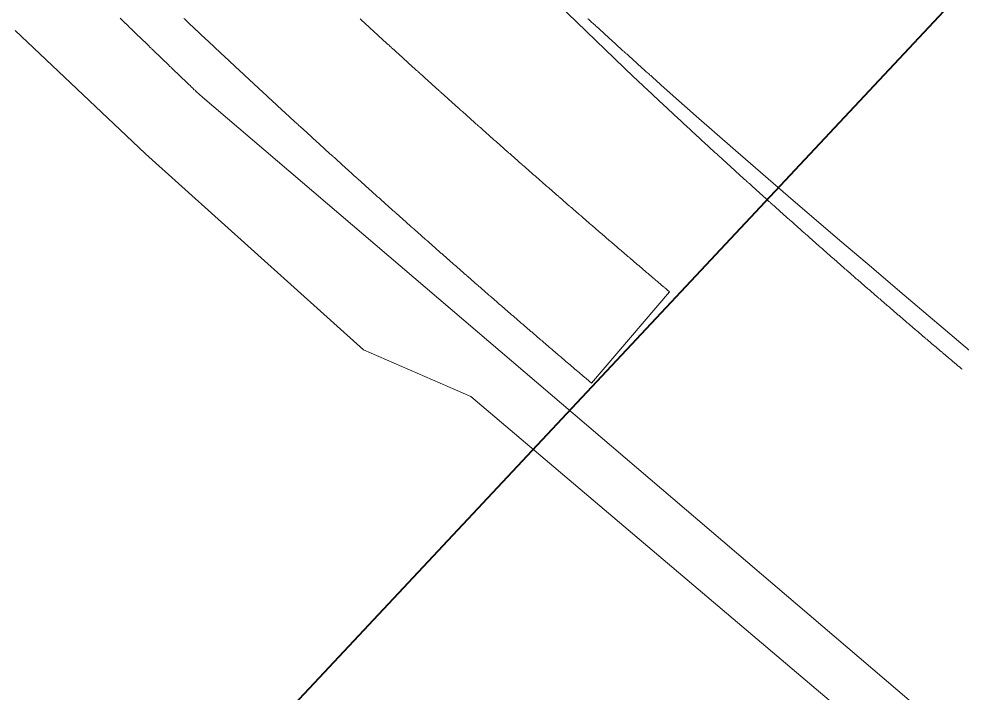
# Model space of a CAD drawing. Extents: x 174934 to 192674, y 648863 to 672607.
# Drawn here: x 180430.8 to 180534.3, y 660706.6 to 660780.6 of the extents above; entities that cross this region are included whole.
import ezdxf

# ---------------------------------------------------------------- set-up
doc = ezdxf.new("R2010")
doc.units = 0
for name, color, linetype, lineweight in [('pbitul', 14, 'Continuous', 0), ('pgesher', 7, 'Continuous', 0), ('pspecial', 7, 'Continuous', 0)]:
    doc.layers.add(name, color=color, linetype=linetype, lineweight=lineweight)

msp = doc.modelspace()

# ---------------------------------------------------------------- linework, layer by layer
at = {"layer": 'pbitul', "flags": 128}
for points in [[(180481.67, 660790.2), (180498.26, 660774.2), (180498.33, 660774.13), (180498.41, 660774.06), (180498.48, 660773.99), (180498.55, 660773.92), (180498.63, 660773.85), (180498.7, 660773.78), (180498.77, 660773.72), (180498.84, 660773.65), (180498.92, 660773.58), (180498.99, 660773.51), (180499.06, 660773.44), (180499.14, 660773.37), (180499.21, 660773.31), (180499.28, 660773.24), (180499.36, 660773.17), (180499.43, 660773.1), (180499.5, 660773.03), (180499.57, 660772.96), (180499.65, 660772.9), (180499.72, 660772.83), (180499.79, 660772.76), (180499.87, 660772.69), (180499.94, 660772.62), (180500.01, 660772.55), (180500.08, 660772.49), (180500.16, 660772.42), (180500.23, 660772.35), (180500.3, 660772.28), (180500.38, 660772.21), (180500.45, 660772.14), (180500.52, 660772.08), (180500.6, 660772.01), (180500.67, 660771.94), (180500.74, 660771.87), (180500.82, 660771.8), (180500.89, 660771.73), (180500.96, 660771.67), (180501.03, 660771.6), (180501.11, 660771.53), (180501.18, 660771.46), (180501.25, 660771.39), (180501.33, 660771.32), (180501.4, 660771.26), (180501.47, 660771.19), (180501.55, 660771.12), (180501.62, 660771.05), (180501.69, 660770.98), (180501.77, 660770.92), (180501.84, 660770.85), (180501.91, 660770.78), (180501.99, 660770.71), (180502.06, 660770.64), (180502.13, 660770.58), (180502.21, 660770.51), (180502.28, 660770.44), (180502.35, 660770.37), (180502.43, 660770.3), (180502.5, 660770.23), (180502.57, 660770.17), (180502.65, 660770.1), (180502.72, 660770.03), (180502.79, 660769.96), (180502.86, 660769.89), (180502.94, 660769.83), (180503.01, 660769.76), (180503.08, 660769.69), (180503.16, 660769.62), (180503.23, 660769.55), (180503.3, 660769.49), (180503.38, 660769.42), (180503.45, 660769.35), (180503.53, 660769.28), (180503.6, 660769.21), (180503.67, 660769.15), (180503.75, 660769.08), (180503.82, 660769.01), (180503.89, 660768.94), (180503.97, 660768.88), (180504.04, 660768.81), (180504.11, 660768.74), (180504.19, 660768.67), (180504.26, 660768.6), (180504.33, 660768.54), (180504.41, 660768.47), (180504.48, 660768.4), (180504.55, 660768.33), (180504.63, 660768.26), (180504.7, 660768.2), (180504.77, 660768.13), (180504.85, 660768.06), (180504.92, 660767.99), (180504.99, 660767.93), (180505.07, 660767.86), (180505.14, 660767.79), (180505.22, 660767.72), (180505.29, 660767.65), (180505.36, 660767.59), (180505.44, 660767.52), (180505.51, 660767.45), (180505.58, 660767.38), (180505.66, 660767.32), (180505.73, 660767.25), (180505.8, 660767.18), (180505.88, 660767.11), (180505.95, 660767.05), (180506.02, 660766.98), (180506.1, 660766.91), (180506.17, 660766.84), (180506.25, 660766.78), (180506.32, 660766.71), (180506.39, 660766.64), (180506.47, 660766.57), (180506.54, 660766.5), (180506.61, 660766.44), (180506.69, 660766.37), (180506.76, 660766.3), (180506.84, 660766.23), (180506.91, 660766.17), (180506.98, 660766.1), (180507.06, 660766.03), (180507.13, 660765.96), (180507.2, 660765.9), (180507.28, 660765.83), (180507.35, 660765.76), (180507.43, 660765.69), (180507.5, 660765.63), (180507.57, 660765.56), (180507.65, 660765.49), (180507.72, 660765.42), (180507.79, 660765.36), (180507.87, 660765.29), (180507.94, 660765.22), (180508.02, 660765.15), (180508.09, 660765.09), (180508.16, 660765.02), (180508.24, 660764.95), (180508.31, 660764.89), (180508.39, 660764.82), (180508.46, 660764.75), (180508.53, 660764.68), (180508.61, 660764.62), (180508.68, 660764.55), (180508.76, 660764.48), (180508.83, 660764.41), (180508.9, 660764.35), (180508.98, 660764.28), (180509.05, 660764.21), (180509.13, 660764.14), (180509.2, 660764.08), (180509.27, 660764.01), (180509.35, 660763.94), (180509.42, 660763.88), (180509.5, 660763.81), (180509.57, 660763.74), (180509.64, 660763.67), (180509.72, 660763.61), (180509.79, 660763.54), (180509.87, 660763.47), (180509.94, 660763.41), (180510.01, 660763.34), (180510.09, 660763.27), (180510.16, 660763.2), (180510.24, 660763.14), (180510.31, 660763.07), (180510.38, 660763), (180510.46, 660762.94), (180510.53, 660762.87), (180510.61, 660762.8), (180510.68, 660762.73), (180510.75, 660762.67), (180510.83, 660762.6), (180510.9, 660762.53), (180510.98, 660762.47), (180511.05, 660762.4), (180511.13, 660762.33), (180511.2, 660762.26), (180511.27, 660762.2), (180511.35, 660762.13), (180511.42, 660762.06), (180511.5, 660762), (180511.57, 660761.93), (180511.65, 660761.86), (180511.72, 660761.8), (180511.79, 660761.73), (180511.87, 660761.66), (180511.94, 660761.59), (180512.02, 660761.53), (180512.09, 660761.46), (180512.16, 660761.39), (180512.24, 660761.33), (180512.31, 660761.26), (180512.39, 660761.19), (180512.46, 660761.13), (180512.54, 660761.06), (180512.61, 660760.99), (180512.69, 660760.93), (180512.76, 660760.86), (180512.83, 660760.79), (180512.91, 660760.72), (180512.98, 660760.66), (180513.06, 660760.59), (180513.13, 660760.52), (180513.21, 660760.46), (180513.28, 660760.39), (180513.35, 660760.32), (180513.43, 660760.26), (180513.5, 660760.19), (180513.58, 660760.12), (180513.65, 660760.06), (180513.73, 660759.99), (180513.8, 660759.92), (180513.88, 660759.86), (180513.95, 660759.79), (180514.03, 660759.72), (180514.1, 660759.66), (180514.17, 660759.59), (180514.25, 660759.52), (180514.32, 660759.46), (180514.4, 660759.39), (180514.47, 660759.32), (180514.55, 660759.26), (180514.62, 660759.19), (180514.7, 660759.12), (180514.77, 660759.06), (180514.84, 660758.99), (180514.92, 660758.92), (180514.99, 660758.86), (180515.07, 660758.79), (180515.14, 660758.72), (180515.22, 660758.66), (180515.29, 660758.59), (180515.37, 660758.52), (180515.44, 660758.46), (180515.52, 660758.39), (180515.59, 660758.32), (180515.67, 660758.26), (180515.74, 660758.19), (180515.82, 660758.12), (180515.89, 660758.06), (180515.96, 660757.99), (180516.04, 660757.93), (180516.11, 660757.86), (180516.19, 660757.79), (180516.26, 660757.73), (180516.34, 660757.66), (180516.41, 660757.59), (180516.49, 660757.53), (180516.56, 660757.46), (180516.64, 660757.39), (180516.71, 660757.33), (180516.79, 660757.26), (180516.86, 660757.19), (180516.94, 660757.13), (180517.01, 660757.06), (180517.09, 660757), (180517.16, 660756.93), (180517.24, 660756.86), (180517.31, 660756.8), (180517.39, 660756.73), (180517.46, 660756.66), (180517.54, 660756.6), (180517.61, 660756.53), (180517.68, 660756.46), (180517.76, 660756.4), (180517.83, 660756.33), (180517.91, 660756.27), (180517.98, 660756.2), (180518.06, 660756.13), (180518.13, 660756.07), (180518.21, 660756), (180518.28, 660755.93), (180518.36, 660755.87), (180518.43, 660755.8), (180518.51, 660755.74), (180518.58, 660755.67), (180518.66, 660755.6), (180518.73, 660755.54), (180518.81, 660755.47), (180518.88, 660755.41), (180518.96, 660755.34), (180519.03, 660755.27), (180519.11, 660755.21), (180519.18, 660755.14), (180519.26, 660755.07), (180519.33, 660755.01), (180519.41, 660754.94), (180519.48, 660754.88), (180519.56, 660754.81), (180519.63, 660754.74), (180519.71, 660754.68), (180519.78, 660754.61), (180519.86, 660754.55), (180519.93, 660754.48), (180520.01, 660754.41), (180520.08, 660754.35), (180520.16, 660754.28), (180520.24, 660754.22), (180520.31, 660754.15), (180520.39, 660754.08), (180520.46, 660754.02), (180520.54, 660753.95), (180520.61, 660753.89), (180520.69, 660753.82), (180520.76, 660753.75), (180520.84, 660753.69), (180520.91, 660753.62), (180520.99, 660753.56), (180521.06, 660753.49), (180521.14, 660753.43), (180521.21, 660753.36), (180521.29, 660753.29), (180521.36, 660753.23), (180521.44, 660753.16), (180521.51, 660753.1), (180521.59, 660753.03), (180521.66, 660752.96), (180521.74, 660752.9), (180521.81, 660752.83), (180521.89, 660752.77), (180521.97, 660752.7), (180522.04, 660752.64), (180522.12, 660752.57), (180522.19, 660752.5), (180522.27, 660752.44), (180522.34, 660752.37), (180522.42, 660752.31), (180522.49, 660752.24), (180522.57, 660752.18), (180522.64, 660752.11), (180522.72, 660752.04), (180522.79, 660751.98), (180522.87, 660751.91), (180522.95, 660751.85), (180523.02, 660751.78), (180523.1, 660751.72), (180523.17, 660751.65), (180523.25, 660751.58), (180523.32, 660751.52), (180523.4, 660751.45), (180523.47, 660751.39), (180523.55, 660751.32), (180523.62, 660751.26), (180523.7, 660751.19), (180523.78, 660751.12), (180523.85, 660751.06), (180523.93, 660750.99), (180524, 660750.93), (180524.08, 660750.86), (180524.15, 660750.8), (180524.23, 660750.73), (180524.3, 660750.67), (180524.38, 660750.6), (180524.45, 660750.54), (180524.53, 660750.47), (180524.61, 660750.4), (180524.68, 660750.34), (180524.76, 660750.27), (180524.83, 660750.21), (180524.91, 660750.14), (180524.98, 660750.08), (180525.06, 660750.01), (180525.14, 660749.95), (180525.21, 660749.88), (180525.29, 660749.82), (180525.36, 660749.75), (180525.44, 660749.68), (180525.51, 660749.62), (180525.59, 660749.55), (180525.67, 660749.49), (180525.74, 660749.42), (180525.82, 660749.36), (180525.89, 660749.29), (180525.97, 660749.23), (180526.04, 660749.16), (180526.12, 660749.1), (180526.2, 660749.03), (180526.27, 660748.97), (180526.35, 660748.9), (180526.42, 660748.84), (180526.5, 660748.77), (180526.57, 660748.7), (180526.65, 660748.64), (180526.73, 660748.57), (180526.8, 660748.51), (180526.88, 660748.44), (180526.95, 660748.38), (180527.03, 660748.31), (180527.1, 660748.25), (180527.18, 660748.18), (180527.26, 660748.12), (180527.33, 660748.05), (180527.41, 660747.99), (180527.48, 660747.92), (180527.56, 660747.86), (180527.64, 660747.79), (180527.71, 660747.73), (180527.79, 660747.66), (180527.86, 660747.6), (180527.94, 660747.53), (180528.02, 660747.47), (180528.09, 660747.4), (180528.17, 660747.34), (180528.24, 660747.27), (180528.32, 660747.21), (180528.39, 660747.14), (180528.47, 660747.08), (180528.55, 660747.01), (180528.62, 660746.95), (180528.7, 660746.88), (180528.77, 660746.82), (180528.85, 660746.75), (180528.93, 660746.69), (180529, 660746.62), (180529.08, 660746.56), (180529.15, 660746.49), (180529.23, 660746.43), (180529.31, 660746.36), (180529.38, 660746.3), (180529.46, 660746.23), (180529.54, 660746.17), (180529.61, 660746.1), (180529.69, 660746.04), (180529.76, 660745.97), (180529.84, 660745.91), (180529.92, 660745.84), (180529.99, 660745.78), (180530.07, 660745.71), (180530.14, 660745.65), (180530.22, 660745.58), (180530.3, 660745.52), (180530.37, 660745.45), (180530.45, 660745.39), (180530.52, 660745.32), (180530.6, 660745.26), (180530.68, 660745.19), (180530.75, 660745.13), (180530.83, 660745.06), (180530.91, 660745), (180530.98, 660744.94), (180531.06, 660744.87), (180531.13, 660744.81), (180531.21, 660744.74), (180531.29, 660744.68), (180531.36, 660744.61), (180531.44, 660744.55), (180531.52, 660744.48), (180531.59, 660744.42), (180531.67, 660744.35), (180531.74, 660744.29), (180531.82, 660744.22), (180531.9, 660744.16), (180531.97, 660744.09), (180532.05, 660744.03), (180532.13, 660743.97), (180532.2, 660743.9), (180532.28, 660743.84), (180532.36, 660743.77), (180532.43, 660743.71), (180532.51, 660743.64), (180532.58, 660743.58), (180532.66, 660743.51), (180532.74, 660743.45), (180532.81, 660743.38), (180532.89, 660743.32), (180532.97, 660743.26), (180533.04, 660743.19), (180533.12, 660743.13), (180533.2, 660743.06), (180533.27, 660743), (180533.35, 660742.93), (180533.43, 660742.87), (180533.5, 660742.8), (180533.58, 660742.74), (180533.65, 660742.68), (180533.73, 660742.61), (180533.81, 660742.55), (180533.88, 660742.48), (180533.96, 660742.42), (180534.04, 660742.35), (180534.11, 660742.29), (180534.19, 660742.22), (180534.27, 660742.16), (180534.34, 660742.1)], [(180441.91, 660780.62), (180441.98, 660780.55), (180442.05, 660780.48), (180442.12, 660780.41), (180442.19, 660780.34), (180442.27, 660780.27), (180442.34, 660780.2), (180442.41, 660780.13), (180442.48, 660780.06), (180442.55, 660779.99), (180442.63, 660779.92), (180442.7, 660779.85), (180442.77, 660779.78), (180442.84, 660779.71), (180442.91, 660779.64), (180442.98, 660779.57), (180443.06, 660779.51), (180443.13, 660779.44), (180443.2, 660779.37), (180443.27, 660779.3), (180443.34, 660779.23), (180443.42, 660779.16), (180443.49, 660779.09), (180443.56, 660779.02), (180443.63, 660778.95), (180443.7, 660778.88), (180443.78, 660778.81), (180443.85, 660778.74), (180443.92, 660778.67), (180443.99, 660778.6), (180444.06, 660778.53), (180444.13, 660778.46), (180444.21, 660778.39), (180444.28, 660778.32), (180444.35, 660778.25), (180444.42, 660778.18), (180444.49, 660778.12), (180444.57, 660778.05), (180444.64, 660777.98), (180444.71, 660777.91), (180444.78, 660777.84), (180444.85, 660777.77), (180444.93, 660777.7), (180445, 660777.63), (180445.07, 660777.56), (180445.14, 660777.49), (180445.21, 660777.42), (180445.29, 660777.35), (180445.36, 660777.28), (180445.43, 660777.21), (180445.5, 660777.14), (180445.57, 660777.07), (180445.65, 660777), (180445.72, 660776.93), (180445.79, 660776.87), (180445.86, 660776.8), (180445.93, 660776.73), (180446.01, 660776.66), (180446.08, 660776.59), (180446.15, 660776.52), (180446.22, 660776.45), (180446.29, 660776.38), (180446.37, 660776.31), (180446.44, 660776.24), (180446.51, 660776.17), (180446.58, 660776.1), (180446.65, 660776.03), (180446.73, 660775.96), (180446.8, 660775.89), (180446.87, 660775.82), (180446.94, 660775.76), (180447.01, 660775.69), (180447.09, 660775.62), (180447.16, 660775.55), (180447.23, 660775.48), (180447.3, 660775.41), (180447.37, 660775.34), (180447.45, 660775.27), (180447.52, 660775.2), (180447.59, 660775.13), (180447.66, 660775.06), (180447.73, 660774.99), (180447.81, 660774.92), (180447.88, 660774.85), (180447.95, 660774.78), (180448.02, 660774.72), (180448.1, 660774.65), (180448.17, 660774.58), (180448.24, 660774.51), (180448.31, 660774.44), (180448.38, 660774.37), (180448.46, 660774.3), (180448.53, 660774.23), (180448.6, 660774.16), (180448.67, 660774.09), (180448.74, 660774.02), (180448.82, 660773.95), (180448.89, 660773.88), (180448.96, 660773.82), (180449.03, 660773.75), (180449.11, 660773.68), (180449.18, 660773.61), (180449.25, 660773.54), (180449.32, 660773.47), (180449.39, 660773.4), (180449.47, 660773.33), (180449.54, 660773.26), (180449.61, 660773.19), (180449.68, 660773.12), (180449.75, 660773.05), (180449.83, 660772.98), (180449.9, 660772.92), (180449.97, 660772.85), (180450.04, 660772.78), (180450.12, 660772.71), (180450.19, 660772.64), (180450.26, 660772.57), (180450.3, 660772.53), (180450.95, 660771.97), (180534, 660701.09)], [(180567.51, 660716.72), (180531.79, 660747), (180531.1, 660747.58), (180527.96, 660750.24), (180523.91, 660753.69), (180520.92, 660756.23), (180515.24, 660761.1), (180509.45, 660766.11), (180505.15, 660769.87), (180501.64, 660772.98), (180501.64, 660772.98), (180501.57, 660773.05), (180501.49, 660773.12), (180501.42, 660773.18), (180501.34, 660773.25), (180501.27, 660773.32), (180501.19, 660773.38), (180501.12, 660773.45), (180501.04, 660773.52), (180500.97, 660773.58), (180500.89, 660773.65), (180500.82, 660773.72), (180500.74, 660773.78), (180500.67, 660773.85), (180500.6, 660773.92), (180500.52, 660773.98), (180500.45, 660774.05), (180500.37, 660774.12), (180500.3, 660774.18), (180500.22, 660774.25), (180500.15, 660774.32), (180500.07, 660774.38), (180500, 660774.45), (180499.93, 660774.52), (180499.85, 660774.58), (180499.78, 660774.65), (180499.7, 660774.72), (180499.63, 660774.79), (180499.55, 660774.85), (180499.48, 660774.92), (180499.4, 660774.99), (180499.33, 660775.05), (180499.26, 660775.12), (180499.18, 660775.19), (180499.11, 660775.25), (180499.03, 660775.32), (180498.96, 660775.39), (180498.88, 660775.45), (180498.81, 660775.52), (180498.74, 660775.59), (180498.66, 660775.65), (180498.59, 660775.72), (180498.51, 660775.79), (180498.44, 660775.86), (180498.36, 660775.92), (180498.29, 660775.99), (180498.22, 660776.06), (180498.14, 660776.12), (180498.07, 660776.19), (180497.99, 660776.26), (180497.92, 660776.32), (180497.84, 660776.39), (180497.77, 660776.46), (180497.7, 660776.53), (180497.62, 660776.59), (180497.55, 660776.66), (180497.47, 660776.73), (180497.4, 660776.79), (180497.32, 660776.86), (180497.25, 660776.93), (180497.18, 660776.99), (180497.1, 660777.06), (180497.03, 660777.13), (180496.95, 660777.2), (180496.88, 660777.26), (180496.81, 660777.33), (180496.73, 660777.4), (180496.66, 660777.46), (180496.58, 660777.53), (180496.51, 660777.6), (180496.44, 660777.67), (180496.36, 660777.73), (180496.29, 660777.8), (180496.21, 660777.87), (180496.14, 660777.94), (180496.07, 660778), (180495.99, 660778.07), (180495.92, 660778.14), (180495.84, 660778.2), (180495.77, 660778.27), (180495.7, 660778.34), (180495.62, 660778.41), (180495.55, 660778.47), (180495.47, 660778.54), (180495.4, 660778.61), (180495.33, 660778.68), (180495.25, 660778.74), (180495.18, 660778.81), (180495.1, 660778.88), (180495.03, 660778.94), (180494.96, 660779.01), (180494.88, 660779.08), (180494.81, 660779.15), (180494.73, 660779.21), (180494.66, 660779.28), (180494.59, 660779.35), (180494.51, 660779.42), (180494.44, 660779.48), (180494.37, 660779.55), (180494.29, 660779.62), (180494.22, 660779.69), (180494.14, 660779.75), (180494.07, 660779.82), (180494, 660779.89), (180493.92, 660779.96), (180493.85, 660780.02), (180493.78, 660780.09), (180493.7, 660780.16), (180493.63, 660780.23), (180493.55, 660780.29), (180493.48, 660780.36), (180493.41, 660780.43), (180493.33, 660780.5), (180493.26, 660780.56)], [(180548.05, 660681.78), (180480.41, 660739.12), (180468.62, 660744.24), (180444.67, 660765.74), (180443.25, 660767.1), (180430.38, 660779.28)]]:
    msp.add_lwpolyline(points, dxfattribs=at)
at = {"layer": 'pgesher', "flags": 128}
msp.add_lwpolyline([(180448.91, 660780.6), (180448.98, 660780.54), (180449.05, 660780.47), (180449.12, 660780.4), (180449.2, 660780.33), (180449.27, 660780.26), (180449.34, 660780.19), (180449.41, 660780.12), (180449.49, 660780.05), (180449.56, 660779.98), (180449.63, 660779.91), (180449.7, 660779.84), (180449.78, 660779.78), (180449.85, 660779.71), (180449.92, 660779.64), (180449.99, 660779.57), (180450.07, 660779.5), (180450.14, 660779.43), (180450.21, 660779.36), (180450.28, 660779.29), (180450.35, 660779.22), (180450.36, 660779.22), (180450.43, 660779.15), (180450.5, 660779.08), (180450.58, 660779.02), (180450.65, 660778.95), (180450.72, 660778.88), (180450.79, 660778.81), (180450.87, 660778.74), (180450.94, 660778.67), (180451.01, 660778.61), (180451.09, 660778.54), (180451.16, 660778.47), (180451.23, 660778.4), (180451.3, 660778.33), (180451.38, 660778.26), (180451.45, 660778.2), (180451.52, 660778.13), (180451.6, 660778.06), (180451.67, 660777.99), (180451.74, 660777.92), (180451.82, 660777.85), (180451.89, 660777.78), (180451.96, 660777.72), (180452.03, 660777.65), (180452.11, 660777.58), (180452.18, 660777.51), (180452.25, 660777.44), (180452.33, 660777.37), (180452.4, 660777.31), (180452.47, 660777.24), (180452.55, 660777.17), (180452.62, 660777.1), (180452.69, 660777.03), (180452.76, 660776.96), (180452.84, 660776.9), (180452.91, 660776.83), (180452.98, 660776.76), (180453.06, 660776.69), (180453.13, 660776.62), (180453.2, 660776.56), (180453.28, 660776.49), (180453.35, 660776.42), (180453.42, 660776.35), (180453.5, 660776.28), (180453.57, 660776.21), (180453.64, 660776.15), (180453.71, 660776.08), (180453.79, 660776.01), (180453.86, 660775.94), (180453.93, 660775.87), (180454.01, 660775.8), (180454.08, 660775.74), (180454.15, 660775.67), (180454.23, 660775.6), (180454.3, 660775.53), (180454.37, 660775.46), (180454.45, 660775.4), (180454.52, 660775.33), (180454.59, 660775.26), (180454.67, 660775.19), (180454.74, 660775.12), (180454.81, 660775.06), (180454.89, 660774.99), (180454.96, 660774.92), (180455.03, 660774.85), (180455.11, 660774.78), (180455.18, 660774.71), (180455.25, 660774.65), (180455.32, 660774.58), (180455.4, 660774.51), (180455.47, 660774.44), (180455.54, 660774.37), (180455.62, 660774.31), (180455.69, 660774.24), (180455.76, 660774.17), (180455.84, 660774.1), (180455.91, 660774.03), (180455.98, 660773.97), (180456.06, 660773.9), (180456.13, 660773.83), (180456.2, 660773.76), (180456.28, 660773.69), (180456.35, 660773.63), (180456.42, 660773.56), (180456.5, 660773.49), (180456.57, 660773.42), (180456.64, 660773.35), (180456.72, 660773.29), (180456.79, 660773.22), (180456.86, 660773.15), (180456.94, 660773.08), (180457.01, 660773.01), (180457.08, 660772.95), (180457.16, 660772.88), (180457.23, 660772.81), (180457.31, 660772.74), (180457.38, 660772.68), (180457.45, 660772.61), (180457.53, 660772.54), (180457.6, 660772.47), (180457.67, 660772.4), (180457.75, 660772.34), (180457.82, 660772.27), (180457.89, 660772.2), (180457.97, 660772.13), (180458.04, 660772.06), (180458.11, 660772), (180458.19, 660771.93), (180458.26, 660771.86), (180458.33, 660771.79), (180458.41, 660771.73), (180458.48, 660771.66), (180458.55, 660771.59), (180458.63, 660771.52), (180458.7, 660771.45), (180458.77, 660771.39), (180458.85, 660771.32), (180458.92, 660771.25), (180459, 660771.18), (180459.07, 660771.12), (180459.14, 660771.05), (180459.22, 660770.98), (180459.29, 660770.91), (180459.36, 660770.84), (180459.44, 660770.78), (180459.51, 660770.71), (180459.58, 660770.64), (180459.66, 660770.57), (180459.73, 660770.51), (180459.81, 660770.44), (180459.88, 660770.37), (180459.95, 660770.3), (180460.03, 660770.24), (180460.1, 660770.17), (180460.17, 660770.1), (180460.25, 660770.03), (180460.32, 660769.97), (180460.39, 660769.9), (180460.47, 660769.83), (180460.54, 660769.76), (180460.62, 660769.7), (180460.69, 660769.63), (180460.76, 660769.56), (180460.84, 660769.49), (180460.91, 660769.42), (180460.98, 660769.36), (180461.06, 660769.29), (180461.13, 660769.22), (180461.21, 660769.15), (180461.28, 660769.09), (180461.35, 660769.02), (180461.43, 660768.95), (180461.5, 660768.88), (180461.57, 660768.82), (180461.65, 660768.75), (180461.72, 660768.68), (180461.8, 660768.61), (180461.87, 660768.55), (180461.94, 660768.48), (180462.02, 660768.41), (180462.09, 660768.34), (180462.16, 660768.28), (180462.24, 660768.21), (180462.31, 660768.14), (180462.39, 660768.07), (180462.46, 660768.01), (180462.53, 660767.94), (180462.61, 660767.87), (180462.68, 660767.81), (180462.76, 660767.74), (180462.83, 660767.67), (180462.9, 660767.6), (180462.98, 660767.54), (180463.05, 660767.47), (180463.12, 660767.4), (180463.2, 660767.33), (180463.27, 660767.27), (180463.35, 660767.2), (180463.42, 660767.13), (180463.49, 660767.06), (180463.57, 660767), (180463.64, 660766.93), (180463.72, 660766.86), (180463.79, 660766.79), (180463.86, 660766.73), (180463.94, 660766.66), (180464.01, 660766.59), (180464.09, 660766.53), (180464.16, 660766.46), (180464.23, 660766.39), (180464.31, 660766.32), (180464.38, 660766.26), (180464.46, 660766.19), (180464.53, 660766.12), (180464.6, 660766.05), (180464.68, 660765.99), (180464.75, 660765.92), (180464.83, 660765.85), (180464.9, 660765.79), (180464.97, 660765.72), (180465.05, 660765.65), (180465.12, 660765.58), (180465.2, 660765.52), (180465.27, 660765.45), (180465.34, 660765.38), (180465.42, 660765.32), (180465.49, 660765.25), (180465.57, 660765.18), (180465.64, 660765.11), (180465.72, 660765.05), (180465.79, 660764.98), (180465.86, 660764.91), (180465.94, 660764.85), (180466.01, 660764.78), (180466.09, 660764.71), (180466.16, 660764.64), (180466.23, 660764.58), (180466.31, 660764.51), (180466.38, 660764.44), (180466.46, 660764.38), (180466.53, 660764.31), (180466.61, 660764.24), (180466.68, 660764.17), (180466.75, 660764.11), (180466.83, 660764.04), (180466.9, 660763.97), (180466.98, 660763.91), (180467.05, 660763.84), (180467.12, 660763.77), (180467.2, 660763.71), (180467.27, 660763.64), (180467.35, 660763.57), (180467.42, 660763.5), (180467.5, 660763.44), (180467.57, 660763.37), (180467.64, 660763.3), (180467.72, 660763.24), (180467.79, 660763.17), (180467.87, 660763.1), (180467.94, 660763.04), (180468.02, 660762.97), (180468.09, 660762.9), (180468.16, 660762.84), (180468.24, 660762.77), (180468.31, 660762.7), (180468.39, 660762.63), (180468.46, 660762.57), (180468.54, 660762.5), (180468.61, 660762.43), (180468.68, 660762.37), (180468.76, 660762.3), (180468.83, 660762.23), (180468.91, 660762.17), (180468.98, 660762.1), (180469.06, 660762.03), (180469.13, 660761.97), (180469.21, 660761.9), (180469.28, 660761.83), (180469.35, 660761.77), (180469.43, 660761.7), (180469.5, 660761.63), (180469.58, 660761.57), (180469.65, 660761.5), (180469.73, 660761.43), (180469.8, 660761.36), (180469.88, 660761.3), (180469.95, 660761.23), (180470.02, 660761.16), (180470.1, 660761.1), (180470.17, 660761.03), (180470.25, 660760.96), (180470.32, 660760.9), (180470.4, 660760.83), (180470.47, 660760.76), (180470.55, 660760.7), (180470.62, 660760.63), (180470.69, 660760.56), (180470.77, 660760.5), (180470.84, 660760.43), (180470.92, 660760.36), (180470.99, 660760.3), (180471.07, 660760.23), (180471.14, 660760.16), (180471.22, 660760.1), (180471.29, 660760.03), (180471.37, 660759.96), (180471.44, 660759.9), (180471.51, 660759.83), (180471.59, 660759.76), (180471.66, 660759.7), (180471.74, 660759.63), (180471.81, 660759.56), (180471.89, 660759.5), (180471.96, 660759.43), (180472.04, 660759.36), (180472.11, 660759.3), (180472.19, 660759.23), (180472.26, 660759.17), (180472.34, 660759.1), (180472.41, 660759.03), (180472.48, 660758.97), (180472.56, 660758.9), (180472.63, 660758.83), (180472.71, 660758.77), (180472.78, 660758.7), (180472.86, 660758.63), (180472.93, 660758.57), (180473.01, 660758.5), (180473.08, 660758.43), (180473.16, 660758.37), (180473.23, 660758.3), (180473.31, 660758.23), (180473.38, 660758.17), (180473.46, 660758.1), (180473.53, 660758.03), (180473.61, 660757.97), (180473.68, 660757.9), (180473.75, 660757.84), (180473.83, 660757.77), (180473.9, 660757.7), (180473.98, 660757.64), (180474.05, 660757.57), (180474.13, 660757.5), (180474.2, 660757.44), (180474.28, 660757.37), (180474.35, 660757.3), (180474.43, 660757.24), (180474.5, 660757.17), (180474.58, 660757.11), (180474.65, 660757.04), (180474.73, 660756.97), (180474.8, 660756.91), (180474.88, 660756.84), (180474.95, 660756.77), (180475.03, 660756.71), (180475.1, 660756.64), (180475.18, 660756.57), (180475.25, 660756.51), (180475.33, 660756.44), (180475.4, 660756.38), (180475.48, 660756.31), (180475.55, 660756.24), (180475.63, 660756.18), (180475.7, 660756.11), (180475.78, 660756.04), (180475.85, 660755.98), (180475.93, 660755.91), (180476, 660755.85), (180476.08, 660755.78), (180476.15, 660755.71), (180476.23, 660755.65), (180476.3, 660755.58), (180476.37, 660755.52), (180476.45, 660755.45), (180476.52, 660755.38), (180476.6, 660755.32), (180476.67, 660755.25), (180476.75, 660755.18), (180476.82, 660755.12), (180476.9, 660755.05), (180476.97, 660754.99), (180477.05, 660754.92), (180477.12, 660754.85), (180477.2, 660754.79), (180477.28, 660754.72), (180477.35, 660754.66), (180477.43, 660754.59), (180477.5, 660754.52), (180477.58, 660754.46), (180477.65, 660754.39), (180477.73, 660754.32), (180477.8, 660754.26), (180477.88, 660754.19), (180477.95, 660754.13), (180478.03, 660754.06), (180478.1, 660753.99), (180478.18, 660753.93), (180478.25, 660753.86), (180478.33, 660753.8), (180478.4, 660753.73), (180478.48, 660753.66), (180478.55, 660753.6), (180478.63, 660753.53), (180478.7, 660753.47), (180478.78, 660753.4), (180478.85, 660753.33), (180478.93, 660753.27), (180479, 660753.2), (180479.08, 660753.14), (180479.15, 660753.07), (180479.23, 660753.01), (180479.3, 660752.94), (180479.38, 660752.87), (180479.45, 660752.81), (180479.53, 660752.74), (180479.6, 660752.68), (180479.68, 660752.61), (180479.75, 660752.54), (180479.83, 660752.48), (180479.91, 660752.41), (180479.98, 660752.35), (180480.06, 660752.28), (180480.13, 660752.21), (180480.21, 660752.15), (180480.28, 660752.08), (180480.36, 660752.02), (180480.43, 660751.95), (180480.51, 660751.89), (180480.58, 660751.82), (180480.66, 660751.75), (180480.73, 660751.69), (180480.81, 660751.62), (180480.88, 660751.56), (180480.96, 660751.49), (180481.03, 660751.42), (180481.11, 660751.36), (180481.19, 660751.29), (180481.26, 660751.23), (180481.34, 660751.16), (180481.41, 660751.1), (180481.49, 660751.03), (180481.56, 660750.96), (180481.64, 660750.9), (180481.71, 660750.83), (180481.79, 660750.77), (180481.86, 660750.7), (180481.94, 660750.64), (180482.01, 660750.57), (180482.09, 660750.5), (180482.17, 660750.44), (180482.24, 660750.37), (180482.32, 660750.31), (180482.39, 660750.24), (180482.47, 660750.18), (180482.54, 660750.11), (180482.62, 660750.05), (180482.69, 660749.98), (180482.77, 660749.91), (180482.84, 660749.85), (180482.92, 660749.78), (180483, 660749.72), (180483.07, 660749.65), (180483.15, 660749.59), (180483.22, 660749.52), (180483.3, 660749.46), (180483.37, 660749.39), (180483.45, 660749.32), (180483.52, 660749.26), (180483.6, 660749.19), (180483.67, 660749.13), (180483.75, 660749.06), (180483.83, 660749), (180483.9, 660748.93), (180483.98, 660748.87), (180484.05, 660748.8), (180484.13, 660748.73), (180484.2, 660748.67), (180484.28, 660748.6), (180484.35, 660748.54), (180484.43, 660748.47), (180484.51, 660748.41), (180484.58, 660748.34), (180484.66, 660748.28), (180484.73, 660748.21), (180484.81, 660748.15), (180484.88, 660748.08), (180484.96, 660748.01), (180485.04, 660747.95), (180485.11, 660747.88), (180485.19, 660747.82), (180485.26, 660747.75), (180485.34, 660747.69), (180485.41, 660747.62), (180485.49, 660747.56), (180485.57, 660747.49), (180485.64, 660747.43), (180485.72, 660747.36), (180485.79, 660747.3), (180485.87, 660747.23), (180485.94, 660747.16), (180486.02, 660747.1), (180486.1, 660747.03), (180486.17, 660746.97), (180486.25, 660746.9), (180486.32, 660746.84), (180486.4, 660746.77), (180486.47, 660746.71), (180486.55, 660746.64), (180486.63, 660746.58), (180486.7, 660746.51), (180486.78, 660746.45), (180486.85, 660746.38), (180486.93, 660746.32), (180487, 660746.25), (180487.08, 660746.19), (180487.16, 660746.12), (180487.23, 660746.06), (180487.31, 660745.99), (180487.38, 660745.92), (180487.46, 660745.86), (180487.53, 660745.79), (180487.61, 660745.73), (180487.69, 660745.66), (180487.76, 660745.6), (180487.84, 660745.53), (180487.91, 660745.47), (180487.99, 660745.4), (180488.07, 660745.34), (180488.14, 660745.27), (180488.22, 660745.21), (180488.29, 660745.14), (180488.37, 660745.08), (180488.45, 660745.01), (180488.52, 660744.95), (180488.6, 660744.88), (180488.67, 660744.82), (180488.75, 660744.75), (180488.83, 660744.69), (180488.9, 660744.62), (180488.98, 660744.56), (180489.05, 660744.49), (180489.13, 660744.43), (180489.2, 660744.36), (180489.28, 660744.3), (180489.36, 660744.23), (180489.43, 660744.17), (180489.51, 660744.1), (180489.58, 660744.04), (180489.66, 660743.97), (180489.74, 660743.91), (180489.81, 660743.84), (180489.89, 660743.78), (180489.96, 660743.71), (180490.04, 660743.65), (180490.12, 660743.58), (180490.19, 660743.52), (180490.27, 660743.45), (180490.34, 660743.39), (180490.42, 660743.32), (180490.5, 660743.26), (180490.57, 660743.19), (180490.65, 660743.13), (180490.73, 660743.06), (180490.8, 660743), (180490.88, 660742.93), (180490.95, 660742.87), (180491.03, 660742.8), (180491.11, 660742.74), (180491.18, 660742.67), (180491.26, 660742.61), (180491.33, 660742.54), (180491.41, 660742.48), (180491.49, 660742.41), (180491.56, 660742.35), (180491.64, 660742.28), (180491.71, 660742.22), (180491.79, 660742.15), (180491.87, 660742.09), (180491.94, 660742.03), (180492.02, 660741.96), (180492.1, 660741.9), (180492.17, 660741.83), (180492.25, 660741.77), (180492.32, 660741.7), (180492.4, 660741.64), (180492.48, 660741.57), (180492.55, 660741.51), (180492.63, 660741.44), (180492.71, 660741.38), (180492.78, 660741.31), (180492.86, 660741.25), (180492.93, 660741.18), (180493.01, 660741.12), (180493.09, 660741.05), (180493.16, 660740.99), (180493.24, 660740.93), (180493.32, 660740.86), (180493.39, 660740.8), (180493.47, 660740.73), (180493.54, 660740.67), (180493.62, 660740.6), (180493.65, 660740.57), (180502.22, 660750.59), (180502.14, 660750.66), (180502.07, 660750.72), (180501.99, 660750.79), (180501.91, 660750.85), (180501.84, 660750.92), (180501.76, 660750.98), (180501.68, 660751.05), (180501.61, 660751.11), (180501.53, 660751.17), (180501.46, 660751.24), (180501.38, 660751.3), (180501.3, 660751.37), (180501.23, 660751.43), (180501.15, 660751.5), (180501.07, 660751.56), (180501, 660751.63), (180500.92, 660751.69), (180500.85, 660751.76), (180500.77, 660751.82), (180500.69, 660751.89), (180500.62, 660751.95), (180500.54, 660752.02), (180500.46, 660752.08), (180500.39, 660752.15), (180500.31, 660752.21), (180500.24, 660752.27), (180500.16, 660752.34), (180500.08, 660752.4), (180500.01, 660752.47), (180499.93, 660752.53), (180499.86, 660752.6), (180499.78, 660752.66), (180499.7, 660752.73), (180499.63, 660752.79), (180499.55, 660752.86), (180499.47, 660752.92), (180499.4, 660752.99), (180499.32, 660753.05), (180499.25, 660753.12), (180499.17, 660753.18), (180499.09, 660753.25), (180499.02, 660753.31), (180498.94, 660753.38), (180498.87, 660753.44), (180498.79, 660753.51), (180498.71, 660753.57), (180498.64, 660753.64), (180498.56, 660753.7), (180498.49, 660753.77), (180498.41, 660753.83), (180498.33, 660753.9), (180498.26, 660753.96), (180498.18, 660754.03), (180498.11, 660754.09), (180498.03, 660754.16), (180497.95, 660754.22), (180497.88, 660754.29), (180497.8, 660754.35), (180497.73, 660754.42), (180497.65, 660754.48), (180497.57, 660754.55), (180497.5, 660754.61), (180497.42, 660754.68), (180497.35, 660754.74), (180497.27, 660754.81), (180497.19, 660754.87), (180497.12, 660754.94), (180497.04, 660755), (180496.97, 660755.07), (180496.89, 660755.13), (180496.81, 660755.2), (180496.74, 660755.26), (180496.66, 660755.33), (180496.59, 660755.39), (180496.51, 660755.46), (180496.43, 660755.52), (180496.36, 660755.59), (180496.28, 660755.65), (180496.21, 660755.72), (180496.13, 660755.78), (180496.06, 660755.85), (180495.98, 660755.91), (180495.9, 660755.98), (180495.83, 660756.04), (180495.75, 660756.11), (180495.68, 660756.17), (180495.6, 660756.24), (180495.52, 660756.3), (180495.45, 660756.37), (180495.37, 660756.43), (180495.3, 660756.5), (180495.22, 660756.57), (180495.15, 660756.63), (180495.07, 660756.7), (180494.99, 660756.76), (180494.92, 660756.83), (180494.84, 660756.89), (180494.77, 660756.96), (180494.69, 660757.02), (180494.61, 660757.09), (180494.54, 660757.15), (180494.46, 660757.22), (180494.39, 660757.28), (180494.31, 660757.35), (180494.24, 660757.41), (180494.16, 660757.48), (180494.08, 660757.54), (180494.01, 660757.61), (180493.93, 660757.68), (180493.86, 660757.74), (180493.78, 660757.81), (180493.71, 660757.87), (180493.63, 660757.94), (180493.56, 660758), (180493.48, 660758.07), (180493.4, 660758.13), (180493.33, 660758.2), (180493.25, 660758.26), (180493.18, 660758.33), (180493.1, 660758.39), (180493.03, 660758.46), (180492.95, 660758.53), (180492.87, 660758.59), (180492.8, 660758.66), (180492.72, 660758.72), (180492.65, 660758.79), (180492.57, 660758.85), (180492.5, 660758.92), (180492.42, 660758.98), (180492.35, 660759.05), (180492.27, 660759.11), (180492.19, 660759.18), (180492.12, 660759.25), (180492.04, 660759.31), (180491.97, 660759.38), (180491.89, 660759.44), (180491.82, 660759.51), (180491.74, 660759.57), (180491.67, 660759.64), (180491.59, 660759.7), (180491.51, 660759.77), (180491.44, 660759.84), (180491.36, 660759.9), (180491.29, 660759.97), (180491.21, 660760.03), (180491.14, 660760.1), (180491.06, 660760.16), (180490.99, 660760.23), (180490.91, 660760.29), (180490.83, 660760.36), (180490.76, 660760.43), (180490.68, 660760.49), (180490.61, 660760.56), (180490.53, 660760.62), (180490.46, 660760.69), (180490.38, 660760.75), (180490.31, 660760.82), (180490.23, 660760.89), (180490.16, 660760.95), (180490.08, 660761.02), (180490.01, 660761.08), (180489.93, 660761.15), (180489.85, 660761.21), (180489.78, 660761.28), (180489.7, 660761.35), (180489.63, 660761.41), (180489.55, 660761.48), (180489.48, 660761.54), (180489.4, 660761.61), (180489.33, 660761.67), (180489.25, 660761.74), (180489.18, 660761.81), (180489.1, 660761.87), (180489.03, 660761.94), (180488.95, 660762), (180488.87, 660762.07), (180488.8, 660762.13), (180488.72, 660762.2), (180488.65, 660762.27), (180488.57, 660762.33), (180488.5, 660762.4), (180488.42, 660762.46), (180488.35, 660762.53), (180488.27, 660762.6), (180488.2, 660762.66), (180488.12, 660762.73), (180488.05, 660762.79), (180487.97, 660762.86), (180487.9, 660762.92), (180487.82, 660762.99), (180487.75, 660763.06), (180487.67, 660763.12), (180487.6, 660763.19), (180487.52, 660763.25), (180487.45, 660763.32), (180487.37, 660763.39), (180487.29, 660763.45), (180487.22, 660763.52), (180487.14, 660763.58), (180487.07, 660763.65), (180486.99, 660763.72), (180486.92, 660763.78), (180486.84, 660763.85), (180486.77, 660763.91), (180486.69, 660763.98), (180486.62, 660764.05), (180486.54, 660764.11), (180486.47, 660764.18), (180486.39, 660764.24), (180486.32, 660764.31), (180486.24, 660764.38), (180486.17, 660764.44), (180486.09, 660764.51), (180486.02, 660764.57), (180485.94, 660764.64), (180485.87, 660764.71), (180485.79, 660764.77), (180485.72, 660764.84), (180485.64, 660764.9), (180485.57, 660764.97), (180485.49, 660765.04), (180485.42, 660765.1), (180485.34, 660765.17), (180485.27, 660765.23), (180485.19, 660765.3), (180485.12, 660765.37), (180485.04, 660765.43), (180484.97, 660765.5), (180484.89, 660765.57), (180484.82, 660765.63), (180484.74, 660765.7), (180484.67, 660765.76), (180484.59, 660765.83), (180484.52, 660765.9), (180484.44, 660765.96), (180484.37, 660766.03), (180484.29, 660766.09), (180484.22, 660766.16), (180484.14, 660766.23), (180484.07, 660766.29), (180483.99, 660766.36), (180483.92, 660766.43), (180483.84, 660766.49), (180483.77, 660766.56), (180483.69, 660766.62), (180483.62, 660766.69), (180483.54, 660766.76), (180483.47, 660766.82), (180483.39, 660766.89), (180483.32, 660766.96), (180483.24, 660767.02), (180483.17, 660767.09), (180483.09, 660767.15), (180483.02, 660767.22), (180482.94, 660767.29), (180482.87, 660767.35), (180482.79, 660767.42), (180482.72, 660767.49), (180482.64, 660767.55), (180482.57, 660767.62), (180482.5, 660767.69), (180482.42, 660767.75), (180482.35, 660767.82), (180482.27, 660767.88), (180482.2, 660767.95), (180482.12, 660768.02), (180482.05, 660768.08), (180481.97, 660768.15), (180481.9, 660768.22), (180481.82, 660768.28), (180481.75, 660768.35), (180481.67, 660768.42), (180481.6, 660768.48), (180481.52, 660768.55), (180481.45, 660768.62), (180481.37, 660768.68), (180481.3, 660768.75), (180481.22, 660768.81), (180481.15, 660768.88), (180481.08, 660768.95), (180481, 660769.01), (180480.93, 660769.08), (180480.85, 660769.15), (180480.78, 660769.21), (180480.7, 660769.28), (180480.63, 660769.35), (180480.55, 660769.41), (180480.48, 660769.48), (180480.4, 660769.55), (180480.33, 660769.61), (180480.25, 660769.68), (180480.18, 660769.75), (180480.1, 660769.81), (180480.03, 660769.88), (180479.96, 660769.95), (180479.88, 660770.01), (180479.81, 660770.08), (180479.73, 660770.15), (180479.66, 660770.21), (180479.58, 660770.28), (180479.51, 660770.35), (180479.43, 660770.41), (180479.36, 660770.48), (180479.28, 660770.55), (180479.21, 660770.61), (180479.14, 660770.68), (180479.06, 660770.75), (180478.99, 660770.81), (180478.91, 660770.88), (180478.84, 660770.95), (180478.76, 660771.01), (180478.69, 660771.08), (180478.61, 660771.15), (180478.54, 660771.21), (180478.46, 660771.28), (180478.39, 660771.35), (180478.32, 660771.41), (180478.24, 660771.48), (180478.17, 660771.55), (180478.09, 660771.61), (180478.02, 660771.68), (180477.94, 660771.75), (180477.87, 660771.81), (180477.79, 660771.88), (180477.72, 660771.95), (180477.65, 660772.01), (180477.57, 660772.08), (180477.5, 660772.15), (180477.42, 660772.21), (180477.35, 660772.28), (180477.27, 660772.35), (180477.2, 660772.41), (180477.13, 660772.48), (180477.05, 660772.55), (180476.98, 660772.62), (180476.9, 660772.68), (180476.83, 660772.75), (180476.75, 660772.82), (180476.68, 660772.88), (180476.6, 660772.95), (180476.53, 660773.02), (180476.46, 660773.08), (180476.38, 660773.15), (180476.31, 660773.22), (180476.23, 660773.28), (180476.16, 660773.35), (180476.08, 660773.42), (180476.01, 660773.48), (180475.94, 660773.55), (180475.86, 660773.62), (180475.79, 660773.69), (180475.71, 660773.75), (180475.64, 660773.82), (180475.56, 660773.89), (180475.49, 660773.95), (180475.42, 660774.02), (180475.34, 660774.09), (180475.27, 660774.15), (180475.19, 660774.22), (180475.12, 660774.29), (180475.05, 660774.36), (180474.97, 660774.42), (180474.9, 660774.49), (180474.82, 660774.56), (180474.75, 660774.62), (180474.67, 660774.69), (180474.6, 660774.76), (180474.53, 660774.83), (180474.45, 660774.89), (180474.38, 660774.96), (180474.3, 660775.03), (180474.23, 660775.09), (180474.16, 660775.16), (180474.08, 660775.23), (180474.01, 660775.29), (180473.93, 660775.36), (180473.86, 660775.43), (180473.78, 660775.5), (180473.71, 660775.56), (180473.64, 660775.63), (180473.56, 660775.7), (180473.49, 660775.76), (180473.41, 660775.83), (180473.34, 660775.9), (180473.27, 660775.97), (180473.19, 660776.03), (180473.12, 660776.1), (180473.04, 660776.17), (180472.97, 660776.24), (180472.9, 660776.3), (180472.82, 660776.37), (180472.75, 660776.44), (180472.67, 660776.5), (180472.6, 660776.57), (180472.53, 660776.64), (180472.45, 660776.71), (180472.38, 660776.77), (180472.3, 660776.84), (180472.23, 660776.91), (180472.16, 660776.98), (180472.08, 660777.04), (180472.01, 660777.11), (180471.93, 660777.18), (180471.86, 660777.24), (180471.79, 660777.31), (180471.71, 660777.38), (180471.64, 660777.45), (180471.56, 660777.51), (180471.49, 660777.58), (180471.42, 660777.65), (180471.34, 660777.72), (180471.27, 660777.78), (180471.19, 660777.85), (180471.12, 660777.92), (180471.05, 660777.99), (180470.97, 660778.05), (180470.9, 660778.12), (180470.83, 660778.19), (180470.75, 660778.25), (180470.68, 660778.32), (180470.6, 660778.39), (180470.53, 660778.46), (180470.46, 660778.52), (180470.38, 660778.59), (180470.31, 660778.66), (180470.23, 660778.73), (180470.16, 660778.79), (180470.09, 660778.86), (180470.01, 660778.93), (180469.94, 660779), (180469.87, 660779.06), (180469.79, 660779.13), (180469.72, 660779.2), (180469.64, 660779.27), (180469.57, 660779.33), (180469.5, 660779.4), (180469.42, 660779.47), (180469.35, 660779.54), (180469.28, 660779.6), (180469.2, 660779.67), (180469.13, 660779.74), (180469.05, 660779.81), (180468.98, 660779.87), (180468.91, 660779.94), (180468.83, 660780.01), (180468.76, 660780.08), (180468.69, 660780.15), (180468.61, 660780.21), (180468.54, 660780.28), (180468.46, 660780.35), (180468.39, 660780.42), (180468.32, 660780.48), (180468.24, 660780.55)], dxfattribs=at)
at = {"layer": 'pspecial', "lineweight": 40, "flags": 128}
msp.add_lwpolyline([(180418, 660659.48), (180575.33, 660827.32), (180644.76, 660804.2), (180670.93, 660779.28), (180829.13, 660628.64), (181101.26, 660396.65), (180945.44, 660212.3), (180623.09, 660486.95), (180560.1, 660539.47), (180438.54, 660642.5, -0.007057), (180418, 660659.48)], format="xyb", close=True, dxfattribs=at)

doc.saveas('drawing.dxf')
